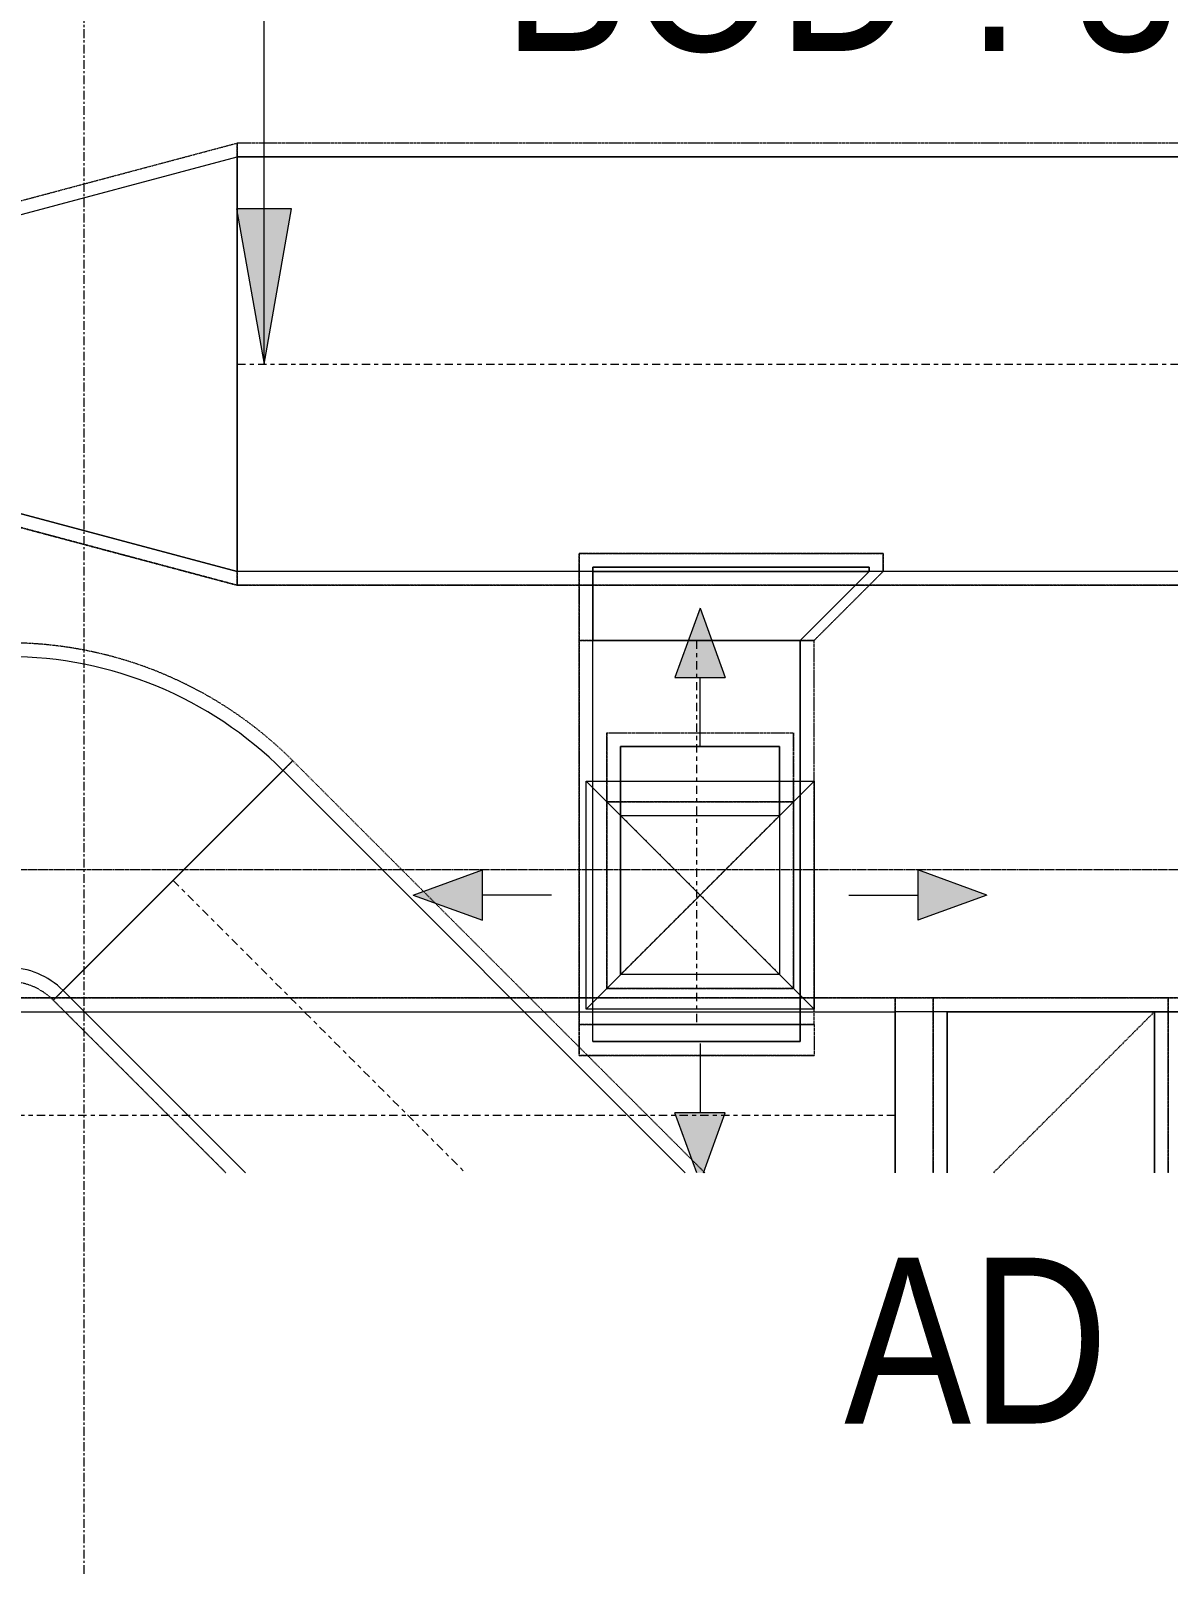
# Model space of a CAD drawing. Header units: inches. Extents: x -83664 to 20107, y -47222 to 19398.
# Drawn here: x -64049 to -62404, y -43982 to -41759 of the extents above; entities that cross this region are included whole.
import ezdxf

# ---------------------------------------------------------------- set-up
doc = ezdxf.new("R2010")
doc.units = ezdxf.units.IN
doc.header["$MEASUREMENT"] = 0
for name, pattern in [('AE7-LP-CENTER', [5.45, 3, -0.6, 1.25, -0.6]), ('Center', [29.999999, 12, -6, 6, -6]), ('Grid Line', [22.225, 12.7, -3.175, 3.175, -3.175]), ('Hidden 0_50', [1.0584, 0.5292, -0.5292]), ('Hidden 1_5', [2.2, 1.5, -0.7])]:
    doc.linetypes.add(name, pattern=pattern)
doc.layers.add('A-ANNO-MATC', color=1, linetype='AE7-LP-CENTER', lineweight=9, true_color=0xff0000)
doc.layers.add('M-HVAC-DUCT', color=7, linetype='Continuous', lineweight=9, true_color=0xffe97f)
for name, color, linetype, lineweight in [('A-DETL-GENF', 7, 'Continuous', 9), ('G-ANNO-TEXT', 7, 'Continuous', 9), ('M-HVAC-CDFF', 7, 'Continuous', 9), ('M-HVAC-DUCT-ANNO', 7, 'Continuous', 9), ('M-HVAC-DUCT-CNTR', 7, 'Center', 9), ('M-HVAC-DUCT-IDEN', 7, 'Continuous', 18), ('S-GRID', 7, 'Continuous', 9)]:
    doc.layers.add(name, color=color, linetype=linetype, lineweight=lineweight)
doc.styles.add('Arial Narrow_21', font='ARIALN.TTF', dxfattribs={"height": 240})

# ---------------------------------------------------------------- blocks, each defined once
blk = doc.blocks.new('GCE-AT-Supply Air Rectangular Diffuser - 230x230-V44-FIRST FLOOR AC CONDITIONING LAYOUT - PART A')
at = {"layer": 'A-DETL-GENF', "true_color": 0xff7f00}
for points in [[(36.4, 315), (0, 415), (-36.4, 315)], [(-315, -36.4), (-315, 36.4), (-415, 0)], [(315, -36.4), (415, 0), (315, 36.4)], [(4.8, -401.8), (36.4, -315), (-36.4, -315), (-4.8, -401.8)]]:
    blk.add_hatch(color=30, dxfattribs=at).paths.add_polyline_path(points)
at = {"layer": 'A-DETL-GENF', "color": 30, "true_color": 0xff7f00}
for p, q in [((0, 415), (-36.4, 315)), ((0, 415), (36.4, 315)), ((-36.4, 315), (36.4, 315)), ((0, 215), (0, 315)), ((-165, -165), (165, 165)), ((-165, 165), (165, -165)), ((-165, -165), (-165, 165)), ((-165, 165), (165, 165)), ((165, 165), (165, -165)), ((-415, 0), (-315, 36.4)), ((-315, -36.4), (-315, 36.4)), ((315, 36.4), (315, -36.4)), ((415, 0), (315, 36.4)), ((215, 0), (315, 0)), ((-415, 0), (-315, -36.4)), ((-215, 0), (-315, 0)), ((415, 0), (315, -36.4)), ((165, -165), (-165, -165)), ((0, -215), (0, -315)), ((36.4, -315), (-36.4, -315)), ((-4.8, -401.8), (-36.4, -315)), ((4.8, -401.8), (36.4, -315))]:
    blk.add_line(p, q, dxfattribs=at)
blk = doc.blocks.new('M_Rectangular Tap - Beveled - Standard-7240004-FIRST FLOOR AC CONDITIONING LAYOUT - PART A')
at = {"layer": 'M-HVAC-DUCT', "color": 30, "true_color": 0xff7f00}
for p, q in [((100, 150), (-6.096, 150)), ((-6.096, 150), (100, 150)), ((-6.096, 150), (-6.096, -250)), ((-6.096, -250), (-6.096, 150)), ((100, 150), (100, -150)), ((100, -150), (100, 150)), ((0, -250), (100, -150)), ((0, -250), (100, -150)), ((-6.096, -250), (0, -250)), ((0, -250), (-6.096, -250))]:
    blk.add_line(p, q, dxfattribs=at)
blk = doc.blocks.new('M_Rectangular Tap - Beveled - Standard-7645130-FIRST FLOOR AC CONDITIONING LAYOUT - PART A')
at = {"layer": 'M-HVAC-DUCT', "color": 30, "true_color": 0xff7f00}
for p, q in [((79958.5, 55470.9), (79958.5, 55570.9)), ((79958.5, 55570.9), (80188.5, 55570.9)), ((80188.5, 55570.9), (79958.5, 55570.9)), ((79958.5, 55240.9), (79958.5, 55570.9)), ((80188.5, 55470.9), (80188.5, 55570.9)), ((80188.5, 55570.9), (80188.5, 55240.9)), ((79958.5, 55470.9), (80188.5, 55470.9)), ((79958.5, 55240.9), (79958.5, 55470.9)), ((80188.5, 55470.9), (80188.5, 55240.9)), ((80188.5, 55240.9), (79958.5, 55240.9)), ((80188.5, 55240.9), (79958.5, 55240.9))]:
    blk.add_line(p, q, dxfattribs=at)
blk = doc.blocks.new('M_Rectangular Endcap - Standard-7487256-FIRST FLOOR AC CONDITIONING LAYOUT - PART A')
at = {"layer": 'M-HVAC-DUCT', "color": 30, "true_color": 0xff7f00}
for p, q in [((0, 150), (0, -150)), ((0, -150), (0, 150)), ((0, 150), (25, 150)), ((25, 150), (0, 150)), ((25, 150), (25, -150)), ((25, -150), (25, 150)), ((25, -150), (0, -150)), ((25, -150), (0, -150))]:
    blk.add_line(p, q, dxfattribs=at)
blk = doc.blocks.new('M_Rec Elbow - Radius - 0_75W-8295558-FIRST FLOOR AC CONDITIONING LAYOUT - PART A')
at = {"layer": 'M-HVAC-DUCT', "color": 30, "true_color": 0xff7f00}
for p, q in [((-60.2, 258), (258, -60.2)), ((258, -60.2), (-60.2, 258)), ((-139.8, 225), (-139.8, -225)), ((-139.8, -225), (-139.8, 225))]:
    blk.add_line(p, q, dxfattribs=at)
for radius in [112.5, 112.5, 562.5, 562.5]:
    blk.add_arc((-139.8, 337.5), radius, 270, 315, dxfattribs=at)
blk = doc.blocks.new('M_Rectangular Elbow - Radius - 0_75 W-7516313-FIRST FLOOR AC CONDITIONING LAYOUT - PART A')
at = {"layer": 'M-HVAC-DUCT', "color": 6, "true_color": 0xff00ff}
for p, q in [((89033.1, 55193.1), (88733.1, 55193.1)), ((88733.1, 55193.1), (88733.1, 54960.2)), ((88733.1, 55193.1), (89108.1, 55193.1)), ((89033.1, 55193.1), (89033.1, 54960.2)), ((89033.1, 54960.2), (89033.1, 55193.1)), ((89108.1, 55193.1), (89033.1, 55193.1)), ((89108.1, 55193.1), (89108.1, 54960.2)), ((89108.1, 54960.2), (89108.1, 55193.1))]:
    blk.add_line(p, q, dxfattribs=at)
blk = doc.blocks.new('M_Rectangular Elbow - Radius - 0_75 W-V190-FIRST FLOOR AC CONDITIONING LAYOUT - PART A')
at = {"layer": 'M-HVAC-DUCT', "color": 6, "true_color": 0xff00ff}
for p, q in [((88658.1, 54960.2), (88658.1, 55193.1)), ((88658.1, 55193.1), (88658.1, 54960.2)), ((88733.1, 55193.1), (88658.1, 55193.1)), ((89033.1, 55193.1), (88658.1, 55193.1)), ((88733.1, 54960.2), (88733.1, 55193.1)), ((88733.1, 55193.1), (89033.1, 55193.1)), ((89033.1, 54960.2), (89033.1, 55193.1)), ((89033.1, 55193.1), (89033.1, 54960.2))]:
    blk.add_line(p, q, dxfattribs=at)
blk = doc.blocks.new('M_Rectangular Transition - Length - Standard-8295550-FIRST FLOOR AC CONDITIONING LAYOUT - PART A')
at = {"layer": 'M-HVAC-DUCT', "color": 30, "true_color": 0xff7f00}
for p, q in [((0, 200), (375, 300)), ((0, 200), (375, 300)), ((375, -300), (375, 300)), ((375, 300), (375, -300)), ((0, 200), (0, -200)), ((0, -200), (0, 200)), ((0, -200), (375, -300)), ((375, -300), (0, -200))]:
    blk.add_line(p, q, dxfattribs=at)
blk = doc.blocks.new('TEMW-SMBZ-HO-BM-HVAC-00002_rvt-1-FIRST FLOOR AC CONDITIONING LAYOUT - PART A')
at = {"layer": 'M-HVAC-DUCT', "color": 30, "linetype": 'Hidden 0_50', "true_color": 0xff7f00}
for p, q in [((87331.2, 56350.3), (87706.2, 56450.3)), ((87331.2, 56350.3), (87706.2, 56450.3)), ((87706.2, 55810.3), (87706.2, 56450.3)), ((87706.2, 56450.3), (87706.2, 55810.3)), ((91020.2, 56450.3), (87706.2, 56450.3)), ((91020.2, 56450.3), (87706.2, 56450.3)), ((87706.2, 55810.3), (87706.2, 56450.3)), ((87706.2, 56450.3), (87706.2, 55810.3)), ((87331.2, 55910.3), (87706.2, 55810.3)), ((87706.2, 55810.3), (87331.2, 55910.3)), ((88200.6, 55730.3), (88200.6, 55856.4)), ((88200.6, 55856.4), (88640.6, 55856.4)), ((88640.6, 55856.4), (88200.6, 55856.4)), ((88200.6, 55856.4), (88200.6, 55730.3)), ((88640.6, 55856.4), (88640.6, 55830.3)), ((88640.6, 55830.3), (88640.6, 55856.4)), ((88640.6, 55830.3), (88540.6, 55730.3)), ((88540.6, 55730.3), (88640.6, 55830.3)), ((87706.2, 55810.3), (91020.2, 55810.3)), ((91020.2, 55810.3), (87706.2, 55810.3)), ((88200.6, 55730.3), (88540.6, 55730.3)), ((88540.6, 55730.3), (88200.6, 55730.3)), ((88200.6, 55730.3), (88200.6, 55174.9)), ((88200.6, 55174.9), (88200.6, 55730.3)), ((88540.6, 55730.3), (88200.6, 55730.3)), ((88200.6, 55730.3), (88540.6, 55730.3)), ((88540.6, 55174.9), (88540.6, 55730.3)), ((88540.6, 55174.9), (88540.6, 55730.3)), ((88240.8, 55227), (88240.8, 55597)), ((88240.8, 55597), (88240.8, 55497)), ((88240.8, 55597), (88510.8, 55597)), ((88240.8, 55597), (88510.8, 55597)), ((88510.8, 55497), (88510.8, 55597)), ((88510.8, 55597), (88510.8, 55227)), ((87439.9, 55209.9), (87786.4, 55556.4)), ((87786.4, 55556.4), (87439.9, 55209.9)), ((87439.9, 55209.9), (87786.4, 55556.4)), ((87786.4, 55556.4), (87439.9, 55209.9)), ((88382.6, 54960.2), (87786.4, 55556.4)), ((88382.6, 54960.2), (87786.4, 55556.4)), ((88240.8, 55497), (88510.8, 55497)), ((88240.8, 55227), (88240.8, 55497)), ((88240.8, 55497), (88240.8, 55227)), ((88510.8, 55497), (88240.8, 55497)), ((88240.8, 55497), (88240.8, 55227)), ((88240.8, 55497), (88510.8, 55497)), ((88510.8, 55497), (88510.8, 55227)), ((88510.8, 55227), (88510.8, 55497)), ((88510.8, 55227), (88510.8, 55497)), ((88510.8, 55227), (88240.8, 55227)), ((88240.8, 55227), (88510.8, 55227)), ((88510.8, 55227), (88240.8, 55227)), ((88240.8, 55227), (88510.8, 55227)), ((87439.9, 55209.9), (87689.6, 54960.2)), ((87689.6, 54960.2), (87439.9, 55209.9)), ((88200.6, 55174.9), (88540.6, 55174.9)), ((88540.6, 55174.9), (88200.6, 55174.9)), ((88200.6, 55174.9), (88540.6, 55174.9)), ((88540.6, 55174.9), (88200.6, 55174.9)), ((88200.6, 55129.9), (88200.6, 55174.9)), ((88200.6, 55174.9), (88200.6, 55129.9)), ((88540.6, 55174.9), (88540.6, 55129.9)), ((88540.6, 55174.9), (88540.6, 55129.9)), ((88200.6, 55129.9), (88540.6, 55129.9)), ((88540.6, 55129.9), (88200.6, 55129.9))]:
    blk.add_line(p, q, dxfattribs=at)
at = {"layer": 'M-HVAC-DUCT', "color": 30, "true_color": 0xff7f00}
for p, q in [((87706.2, 56430.3), (87706.2, 55830.3)), ((87706.2, 55830.3), (87706.2, 56430.3)), ((87706.2, 56430.3), (91020.2, 56430.3)), ((91020.2, 56430.3), (87706.2, 56430.3)), ((91020.2, 55830.3), (87706.2, 55830.3)), ((91020.2, 55830.3), (87706.2, 55830.3)), ((88220.6, 55830.3), (88220.6, 55836.4)), ((88220.6, 55836.4), (88220.6, 55830.3)), ((88220.6, 55836.4), (88620.6, 55836.4)), ((88620.6, 55836.4), (88220.6, 55836.4)), ((88220.6, 55830.3), (88620.6, 55830.3)), ((88620.6, 55830.3), (88220.6, 55830.3)), ((88620.6, 55836.4), (88620.6, 55830.3)), ((88620.6, 55830.3), (88620.6, 55836.4)), ((88520.6, 55730.3), (88220.6, 55730.3)), ((88220.6, 55730.3), (88520.6, 55730.3)), ((88220.6, 55174.9), (88220.6, 55730.3)), ((88220.6, 55174.9), (88220.6, 55730.3)), ((88520.6, 55730.3), (88520.6, 55174.9)), ((88520.6, 55174.9), (88520.6, 55730.3)), ((88260.8, 55577), (88260.8, 55247)), ((88490.8, 55577), (88260.8, 55577)), ((88260.8, 55247), (88260.8, 55577)), ((88490.8, 55577), (88260.8, 55577)), ((88490.8, 55577), (88490.8, 55247)), ((88490.8, 55577), (88490.8, 55247)), ((87772.3, 55542.3), (87454.1, 55224.1)), ((87454.1, 55224.1), (87772.3, 55542.3)), ((87772.3, 55542.3), (88354.3, 54960.2)), ((88354.3, 54960.2), (87772.3, 55542.3)), ((88490.8, 55247), (88260.8, 55247)), ((88490.8, 55247), (88260.8, 55247)), ((87717.9, 54960.2), (87454.1, 55224.1)), ((87717.9, 54960.2), (87454.1, 55224.1)), ((88520.6, 55174.9), (88220.6, 55174.9)), ((88220.6, 55174.9), (88520.6, 55174.9))]:
    blk.add_line(p, q, dxfattribs=at)
at = {"layer": 'M-HVAC-DUCT', "color": 6, "linetype": 'Hidden 0_50', "true_color": 0xff00ff}
for p, q in [((88658.1, 55213.1), (83584.1, 55213.1)), ((83584.1, 55213.1), (88658.1, 55213.1)), ((88658.1, 55213.1), (88658.1, 54960.2)), ((88658.1, 54960.2), (88658.1, 55213.1)), ((89053.1, 55213.1), (88658.1, 55213.1)), ((88658.1, 55213.1), (88713.1, 55213.1)), ((88658.1, 54960.2), (88658.1, 55213.1)), ((88658.1, 55213.1), (88658.1, 54960.2)), ((89108.1, 55213.1), (88713.1, 55213.1)), ((88713.1, 55213.1), (89053.1, 55213.1)), ((88713.1, 54960.2), (88713.1, 55213.1)), ((88713.1, 54960.2), (88713.1, 55213.1)), ((88713.1, 55213.1), (89053.1, 55213.1)), ((89053.1, 55213.1), (88713.1, 55213.1)), ((88713.1, 55213.1), (88713.1, 54960.2)), ((89053.1, 55213.1), (88713.1, 55213.1)), ((88713.1, 55213.1), (88713.1, 54960.2)), ((89053.1, 55213.1), (89108.1, 55213.1)), ((89053.1, 55213.1), (89053.1, 54960.2)), ((89053.1, 55213.1), (89053.1, 54960.2)), ((89053.1, 54960.2), (89053.1, 55213.1)), ((89053.1, 55213.1), (89053.1, 54960.2))]:
    blk.add_line(p, q, dxfattribs=at)
at = {"layer": 'M-HVAC-DUCT', "color": 6, "true_color": 0xff00ff}
for p, q in [((83584.1, 55193.1), (88658.1, 55193.1)), ((83584.1, 55193.1), (88658.1, 55193.1)), ((88658.1, 54960.2), (88658.1, 55193.1)), ((88658.1, 55193.1), (88658.1, 54960.2))]:
    blk.add_line(p, q, dxfattribs=at)
at = {"layer": 'M-HVAC-DUCT', "color": 30, "linetype": 'Hidden 0_50', "true_color": 0xff7f00}
for radius in [582.5, 582.5, 92.5, 92.5]:
    blk.add_arc((87374.5, 55144.5), radius, 45, 90, dxfattribs=at)
at = {"layer": 'M-HVAC-DUCT-ANNO', "color": 30, "linetype": 'Hidden 1_5', "true_color": 0xff7f00}
for p, q in [((88260.8, 55247), (88260.8, 55477)), ((88260.8, 55477), (88490.8, 55477)), ((88260.8, 55477), (88490.8, 55247)), ((88490.8, 55477), (88260.8, 55247)), ((88490.8, 55477), (88490.8, 55247)), ((88490.8, 55247), (88260.8, 55247))]:
    blk.add_line(p, q, dxfattribs=at)
at = {"layer": 'M-HVAC-DUCT-ANNO', "color": 6, "linetype": 'Hidden 1_5', "true_color": 0xff00ff}
for p, q in [((88733.1, 54960.2), (88733.1, 55193.1)), ((88733.1, 55193.1), (89033.1, 55193.1)), ((89033.1, 55193.1), (88800.3, 54960.2)), ((89033.1, 55193.1), (89033.1, 54960.2))]:
    blk.add_line(p, q, dxfattribs=at)
at = {"layer": 'M-HVAC-DUCT-CNTR', "color": 30, "true_color": 0xff7f00}
for p, q in [((87706.2, 56130.3), (91020.2, 56130.3)), ((88370.6, 55730.3), (88370.6, 55174.9)), ((87613.2, 55383.2), (88036.1, 54960.2))]:
    blk.add_line(p, q, dxfattribs=at)
at = {"layer": 'M-HVAC-DUCT-CNTR', "color": 6, "true_color": 0xff00ff}
blk.add_line((88658.1, 55043.1), (83584.1, 55043.1), dxfattribs=at)
at = {"layer": 'M-HVAC-CDFF', "color": 6, "linetype": 'Hidden 0_50', "lineweight": 9, "true_color": 0xff00ff}
blk.add_blockref('GCE-AT-Supply Air Rectangular Diffuser - 230x230-V44-FIRST FLOOR AC CONDITIONING LAYOUT - PART A', (88375.8, 55362), dxfattribs=at)
at = {"layer": 'M-HVAC-DUCT', "color": 6, "linetype": 'Hidden 0_50', "lineweight": 9, "true_color": 0xff00ff}
for name, p in [('M_Rectangular Transition - Length - Standard-8295550-FIRST FLOOR AC CONDITIONING LAYOUT - PART A', (87331.2, 56130.3)), ('M_Rectangular Tap - Beveled - Standard-7645130-FIRST FLOOR AC CONDITIONING LAYOUT - PART A', (8302.4, 6.1)), ('M_Rectangular Elbow - Radius - 0_75 W-V190-FIRST FLOOR AC CONDITIONING LAYOUT - PART A', (0, 0)), ('M_Rectangular Elbow - Radius - 0_75 W-7516313-FIRST FLOOR AC CONDITIONING LAYOUT - PART A', (0, 0))]:
    blk.add_blockref(name, p, dxfattribs=at)
for name, p, rotation in [('M_Rec Elbow - Radius - 0_75W-8295558-FIRST FLOOR AC CONDITIONING LAYOUT - PART A', (87514.3, 55482), 135), ('M_Rectangular Endcap - Standard-7487256-FIRST FLOOR AC CONDITIONING LAYOUT - PART A', (88370.6, 55174.9), 270)]:
    blk.add_blockref(name, p, dxfattribs=dict(at, rotation=rotation))
at = {"layer": 'M-HVAC-DUCT', "color": 6, "linetype": 'Hidden 0_50', "lineweight": 9, "true_color": 0xff00ff, "extrusion": (0, 0, -1), "rotation": 270}
blk.add_blockref('M_Rectangular Tap - Beveled - Standard-7240004-FIRST FLOOR AC CONDITIONING LAYOUT - PART A', (-88370.6, 55830.3), dxfattribs=at)
blk = doc.blocks.new('TEMW-SMBZ-HO-BM-HVAC-00002_rvt-2-FIRST FLOOR AC CONDITIONING LAYOUT - PART A')
at = {"layer": 'M-HVAC-DUCT', "color": 30, "linetype": 'Hidden 0_50', "true_color": 0xff7f00}
for p, q in [((87331.2, 56350.3), (87706.2, 56450.3)), ((87331.2, 56350.3), (87706.2, 56450.3)), ((87706.2, 55810.3), (87706.2, 56450.3)), ((87706.2, 56450.3), (87706.2, 55810.3)), ((91020.2, 56450.3), (87706.2, 56450.3)), ((91020.2, 56450.3), (87706.2, 56450.3)), ((87706.2, 55810.3), (87706.2, 56450.3)), ((87706.2, 56450.3), (87706.2, 55810.3)), ((87331.2, 55910.3), (87706.2, 55810.3)), ((87706.2, 55810.3), (87331.2, 55910.3)), ((88200.6, 55730.3), (88200.6, 55856.4)), ((88200.6, 55856.4), (88640.6, 55856.4)), ((88640.6, 55856.4), (88200.6, 55856.4)), ((88200.6, 55856.4), (88200.6, 55730.3)), ((88640.6, 55856.4), (88640.6, 55830.3)), ((88640.6, 55830.3), (88640.6, 55856.4)), ((88640.6, 55830.3), (88540.6, 55730.3)), ((88540.6, 55730.3), (88640.6, 55830.3)), ((87706.2, 55810.3), (91020.2, 55810.3)), ((91020.2, 55810.3), (87706.2, 55810.3)), ((88200.6, 55730.3), (88540.6, 55730.3)), ((88540.6, 55730.3), (88200.6, 55730.3)), ((88200.6, 55730.3), (88200.6, 55174.9)), ((88200.6, 55174.9), (88200.6, 55730.3)), ((88540.6, 55730.3), (88200.6, 55730.3)), ((88200.6, 55730.3), (88540.6, 55730.3)), ((88540.6, 55174.9), (88540.6, 55730.3)), ((88540.6, 55174.9), (88540.6, 55730.3)), ((88240.8, 55227), (88240.8, 55597)), ((88240.8, 55597), (88240.8, 55497)), ((88240.8, 55597), (88510.8, 55597)), ((88240.8, 55597), (88510.8, 55597)), ((88510.8, 55497), (88510.8, 55597)), ((88510.8, 55597), (88510.8, 55227)), ((87439.9, 55209.9), (87786.4, 55556.4)), ((87786.4, 55556.4), (87439.9, 55209.9)), ((87439.9, 55209.9), (87786.4, 55556.4)), ((87786.4, 55556.4), (87439.9, 55209.9)), ((88382.6, 54960.2), (87786.4, 55556.4)), ((88382.6, 54960.2), (87786.4, 55556.4)), ((88240.8, 55497), (88510.8, 55497)), ((88240.8, 55227), (88240.8, 55497)), ((88240.8, 55497), (88240.8, 55227)), ((88510.8, 55497), (88240.8, 55497)), ((88240.8, 55497), (88240.8, 55227)), ((88240.8, 55497), (88510.8, 55497)), ((88510.8, 55497), (88510.8, 55227)), ((88510.8, 55227), (88510.8, 55497)), ((88510.8, 55227), (88510.8, 55497)), ((88510.8, 55227), (88240.8, 55227)), ((88240.8, 55227), (88510.8, 55227)), ((88510.8, 55227), (88240.8, 55227)), ((88240.8, 55227), (88510.8, 55227)), ((87439.9, 55209.9), (87689.6, 54960.2)), ((87689.6, 54960.2), (87439.9, 55209.9)), ((88200.6, 55174.9), (88540.6, 55174.9)), ((88540.6, 55174.9), (88200.6, 55174.9)), ((88200.6, 55174.9), (88540.6, 55174.9)), ((88540.6, 55174.9), (88200.6, 55174.9)), ((88200.6, 55129.9), (88200.6, 55174.9)), ((88200.6, 55174.9), (88200.6, 55129.9)), ((88540.6, 55174.9), (88540.6, 55129.9)), ((88540.6, 55174.9), (88540.6, 55129.9)), ((88200.6, 55129.9), (88540.6, 55129.9)), ((88540.6, 55129.9), (88200.6, 55129.9))]:
    blk.add_line(p, q, dxfattribs=at)
at = {"layer": 'M-HVAC-DUCT', "color": 30, "true_color": 0xff7f00}
for p, q in [((87706.2, 56430.3), (87706.2, 55830.3)), ((87706.2, 55830.3), (87706.2, 56430.3)), ((87706.2, 56430.3), (91020.2, 56430.3)), ((91020.2, 56430.3), (87706.2, 56430.3)), ((91020.2, 55830.3), (87706.2, 55830.3)), ((91020.2, 55830.3), (87706.2, 55830.3)), ((88220.6, 55830.3), (88220.6, 55836.4)), ((88220.6, 55836.4), (88220.6, 55830.3)), ((88220.6, 55836.4), (88620.6, 55836.4)), ((88620.6, 55836.4), (88220.6, 55836.4)), ((88220.6, 55830.3), (88620.6, 55830.3)), ((88620.6, 55830.3), (88220.6, 55830.3)), ((88620.6, 55836.4), (88620.6, 55830.3)), ((88620.6, 55830.3), (88620.6, 55836.4)), ((88520.6, 55730.3), (88220.6, 55730.3)), ((88220.6, 55730.3), (88520.6, 55730.3)), ((88220.6, 55174.9), (88220.6, 55730.3)), ((88220.6, 55174.9), (88220.6, 55730.3)), ((88520.6, 55730.3), (88520.6, 55174.9)), ((88520.6, 55174.9), (88520.6, 55730.3)), ((88260.8, 55577), (88260.8, 55247)), ((88490.8, 55577), (88260.8, 55577)), ((88260.8, 55247), (88260.8, 55577)), ((88490.8, 55577), (88260.8, 55577)), ((88490.8, 55577), (88490.8, 55247)), ((88490.8, 55577), (88490.8, 55247)), ((87772.3, 55542.3), (87454.1, 55224.1)), ((87454.1, 55224.1), (87772.3, 55542.3)), ((87772.3, 55542.3), (88354.3, 54960.2)), ((88354.3, 54960.2), (87772.3, 55542.3)), ((88490.8, 55247), (88260.8, 55247)), ((88490.8, 55247), (88260.8, 55247)), ((87717.9, 54960.2), (87454.1, 55224.1)), ((87717.9, 54960.2), (87454.1, 55224.1)), ((88520.6, 55174.9), (88220.6, 55174.9)), ((88220.6, 55174.9), (88520.6, 55174.9))]:
    blk.add_line(p, q, dxfattribs=at)
at = {"layer": 'M-HVAC-DUCT', "color": 6, "linetype": 'Hidden 0_50', "true_color": 0xff00ff}
for p, q in [((88658.1, 55213.1), (83584.1, 55213.1)), ((83584.1, 55213.1), (88658.1, 55213.1)), ((88658.1, 55213.1), (88658.1, 54960.2)), ((88658.1, 54960.2), (88658.1, 55213.1)), ((89053.1, 55213.1), (88658.1, 55213.1)), ((88658.1, 55213.1), (88713.1, 55213.1)), ((88658.1, 54960.2), (88658.1, 55213.1)), ((88658.1, 55213.1), (88658.1, 54960.2)), ((89108.1, 55213.1), (88713.1, 55213.1)), ((88713.1, 55213.1), (89053.1, 55213.1)), ((88713.1, 54960.2), (88713.1, 55213.1)), ((88713.1, 54960.2), (88713.1, 55213.1)), ((88713.1, 55213.1), (89053.1, 55213.1)), ((89053.1, 55213.1), (88713.1, 55213.1)), ((88713.1, 55213.1), (88713.1, 54960.2)), ((89053.1, 55213.1), (88713.1, 55213.1)), ((88713.1, 55213.1), (88713.1, 54960.2)), ((89053.1, 55213.1), (89108.1, 55213.1)), ((89053.1, 55213.1), (89053.1, 54960.2)), ((89053.1, 55213.1), (89053.1, 54960.2)), ((89053.1, 54960.2), (89053.1, 55213.1)), ((89053.1, 55213.1), (89053.1, 54960.2))]:
    blk.add_line(p, q, dxfattribs=at)
at = {"layer": 'M-HVAC-DUCT', "color": 6, "true_color": 0xff00ff}
for p, q in [((83584.1, 55193.1), (88658.1, 55193.1)), ((83584.1, 55193.1), (88658.1, 55193.1)), ((88658.1, 54960.2), (88658.1, 55193.1)), ((88658.1, 55193.1), (88658.1, 54960.2))]:
    blk.add_line(p, q, dxfattribs=at)
at = {"layer": 'M-HVAC-DUCT', "color": 30, "linetype": 'Hidden 0_50', "true_color": 0xff7f00}
for radius in [582.5, 582.5, 92.5, 92.5]:
    blk.add_arc((87374.5, 55144.5), radius, 45, 90, dxfattribs=at)
at = {"layer": 'M-HVAC-DUCT-ANNO', "color": 30, "linetype": 'Hidden 1_5', "true_color": 0xff7f00}
for p, q in [((88260.8, 55247), (88260.8, 55477)), ((88260.8, 55477), (88490.8, 55477)), ((88260.8, 55477), (88490.8, 55247)), ((88490.8, 55477), (88260.8, 55247)), ((88490.8, 55477), (88490.8, 55247)), ((88490.8, 55247), (88260.8, 55247))]:
    blk.add_line(p, q, dxfattribs=at)
at = {"layer": 'M-HVAC-DUCT-ANNO', "color": 6, "linetype": 'Hidden 1_5', "true_color": 0xff00ff}
for p, q in [((88733.1, 54960.2), (88733.1, 55193.1)), ((88733.1, 55193.1), (89033.1, 55193.1)), ((89033.1, 55193.1), (88800.3, 54960.2)), ((89033.1, 55193.1), (89033.1, 54960.2))]:
    blk.add_line(p, q, dxfattribs=at)
at = {"layer": 'M-HVAC-DUCT-CNTR', "color": 30, "true_color": 0xff7f00}
for p, q in [((87706.2, 56130.3), (91020.2, 56130.3)), ((88370.6, 55730.3), (88370.6, 55174.9)), ((87613.2, 55383.2), (88036.1, 54960.2))]:
    blk.add_line(p, q, dxfattribs=at)
at = {"layer": 'M-HVAC-DUCT-CNTR', "color": 6, "true_color": 0xff00ff}
blk.add_line((88658.1, 55043.1), (83584.1, 55043.1), dxfattribs=at)
at = {"layer": 'M-HVAC-CDFF', "color": 6, "linetype": 'Hidden 0_50', "lineweight": 9, "true_color": 0xff00ff}
blk.add_blockref('GCE-AT-Supply Air Rectangular Diffuser - 230x230-V44-FIRST FLOOR AC CONDITIONING LAYOUT - PART A', (88375.8, 55362), dxfattribs=at)
at = {"layer": 'M-HVAC-DUCT', "color": 6, "linetype": 'Hidden 0_50', "lineweight": 9, "true_color": 0xff00ff}
for name, p in [('M_Rectangular Transition - Length - Standard-8295550-FIRST FLOOR AC CONDITIONING LAYOUT - PART A', (87331.2, 56130.3)), ('M_Rectangular Tap - Beveled - Standard-7645130-FIRST FLOOR AC CONDITIONING LAYOUT - PART A', (8302.4, 6.1)), ('M_Rectangular Elbow - Radius - 0_75 W-V190-FIRST FLOOR AC CONDITIONING LAYOUT - PART A', (0, 0)), ('M_Rectangular Elbow - Radius - 0_75 W-7516313-FIRST FLOOR AC CONDITIONING LAYOUT - PART A', (0, 0))]:
    blk.add_blockref(name, p, dxfattribs=at)
for name, p, rotation in [('M_Rec Elbow - Radius - 0_75W-8295558-FIRST FLOOR AC CONDITIONING LAYOUT - PART A', (87514.3, 55482), 135), ('M_Rectangular Endcap - Standard-7487256-FIRST FLOOR AC CONDITIONING LAYOUT - PART A', (88370.6, 55174.9), 270)]:
    blk.add_blockref(name, p, dxfattribs=dict(at, rotation=rotation))
at = {"layer": 'M-HVAC-DUCT', "color": 6, "linetype": 'Hidden 0_50', "lineweight": 9, "true_color": 0xff00ff, "extrusion": (0, 0, -1), "rotation": 270}
blk.add_blockref('M_Rectangular Tap - Beveled - Standard-7240004-FIRST FLOOR AC CONDITIONING LAYOUT - PART A', (-88370.6, 55830.3), dxfattribs=at)

msp = doc.modelspace()

# ---------------------------------------------------------------- hatches: boundary and pattern name
at = {"layer": 'M-HVAC-DUCT-IDEN', "lineweight": 9}
msp.add_hatch(color=256, dxfattribs=at).paths.add_polyline_path([(-63711.9, -42241.9), (-63672.2, -42016.9), (-63751.5, -42016.9)])

# ---------------------------------------------------------------- linework, layer by layer
at = {"layer": 'A-ANNO-MATC'}
msp.add_line((-79564.5, -42973.2), (20076.9, -42973.2), dxfattribs=at)
at = {"layer": 'M-HVAC-DUCT-IDEN', "lineweight": 9}
for p, q in [((-63711.9, -42241.9), (-63711.9, -41461.5)), ((-63672.2, -42016.9), (-63751.5, -42016.9)), ((-63751.5, -42016.9), (-63711.9, -42241.9)), ((-63711.9, -42241.9), (-63672.2, -42016.9))]:
    msp.add_line(p, q, dxfattribs=at)
at = {"layer": 'S-GRID', "color": 254, "linetype": 'Grid Line', "true_color": 0xdcdcdc}
msp.add_line((-63972.3, -44103.7), (-63972.3, 15149.1), dxfattribs=at)

# ---------------------------------------------------------------- block references
at = {"lineweight": 5}
for name in ['TEMW-SMBZ-HO-BM-HVAC-00002_rvt-1-FIRST FLOOR AC CONDITIONING LAYOUT - PART A', 'TEMW-SMBZ-HO-BM-HVAC-00002_rvt-2-FIRST FLOOR AC CONDITIONING LAYOUT - PART A']:
    msp.add_blockref(name, (-151456.7, -98372.2), dxfattribs=at)

# ---------------------------------------------------------------- texts
at = {"layer": 'G-ANNO-TEXT', "insert": (-62872.3, -43534.9), "char_height": 240, "width": 481.012, "attachment_point": 1, "style": 'Arial Narrow_21'}
msp.add_mtext('AD', dxfattribs=at)
at = {"layer": 'M-HVAC-DUCT-IDEN', "lineweight": 9, "insert": (-63365.8, -41548.6), "char_height": 240, "width": 1803.797, "attachment_point": 1, "style": 'Arial Narrow_21'}
msp.add_mtext('BOD : 3370', dxfattribs=at)

doc.saveas('drawing.dxf')
